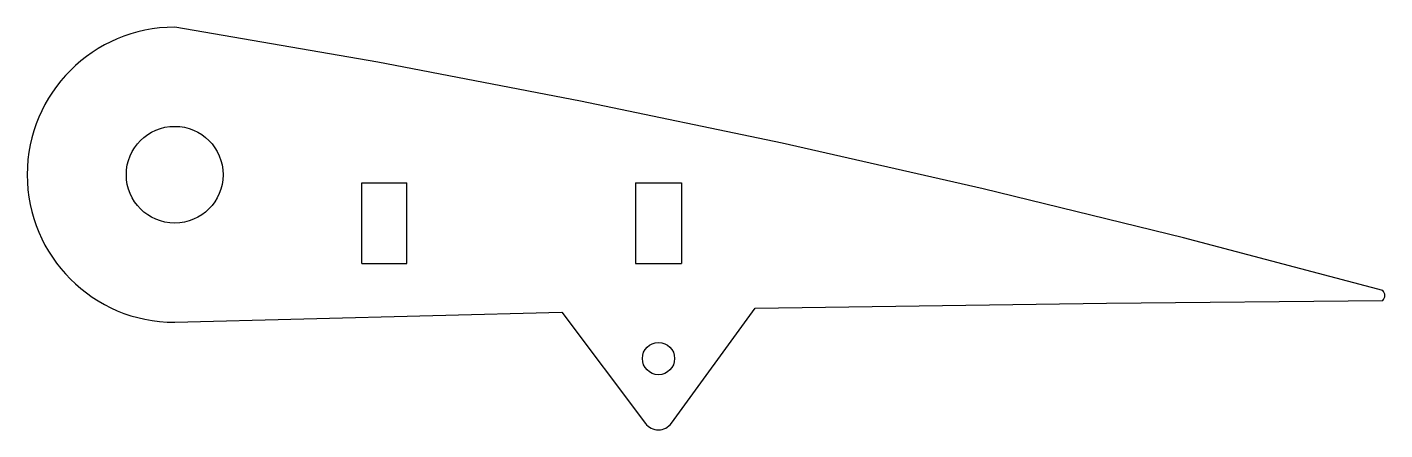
# Model space of a CAD drawing. Extents: x 165.9 to 250.1, y -8.3 to 16.6.
import ezdxf

# ---------------------------------------------------------------- set-up
doc = ezdxf.new("R2010")
doc.units = 0
doc.layers.get('0').update_dxf_attribs({"linetype": 'CONTINUOUS'})

msp = doc.modelspace()

# ---------------------------------------------------------------- linework, layer by layer
at = {"color": 7, "linetype": 'CONTINUOUS'}
for p, q in [((186.691, 6.994), (189.491, 6.994)), ((186.691, 1.994), (186.691, 6.994)), ((189.491, 1.994), (189.491, 6.994)), ((203.666, 6.994), (203.666, 1.994)), ((203.666, 6.994), (206.516, 6.994)), ((206.516, 6.994), (206.516, 1.994)), ((186.691, 1.994), (189.491, 1.994)), ((203.666, 1.994), (206.516, 1.994)), ((205.887, -7.915), (211.091, -0.781)), ((175.091, -1.657), (199.091, -1.022)), ((199.091, -1.022), (204.28, -7.926))]:
    msp.add_line(p, q, dxfattribs=at)
at = {"color": 7, "linetype": 'CONTINUOUS', "flags": 128}
for points in [[(250, 0.315), (237.64, 3.578), (225.224, 6.622), (212.757, 9.45), (200.244, 12.065), (187.687, 14.464), (175.091, 16.645)], [(211.091, -0.781), (232.88, -0.467), (250, -0.315)]]:
    msp.add_lwpolyline(points, dxfattribs=at)
at = {"color": 7, "linetype": 'CONTINUOUS'}
for centre, radius in [((175.091, 7.494), 3), ((205.091, -3.906), 1)]:
    msp.add_circle(centre, radius, dxfattribs=at)
for centre, radius, start, end in [((175.091, 7.494), 9.151, 90, 270), ((249.685, 0), 0.445, 315, 45), ((205.079, -7.326), 1, 216.92559, 323.88889)]:
    msp.add_arc(centre, radius, start, end, dxfattribs=at)

doc.saveas('drawing.dxf')
